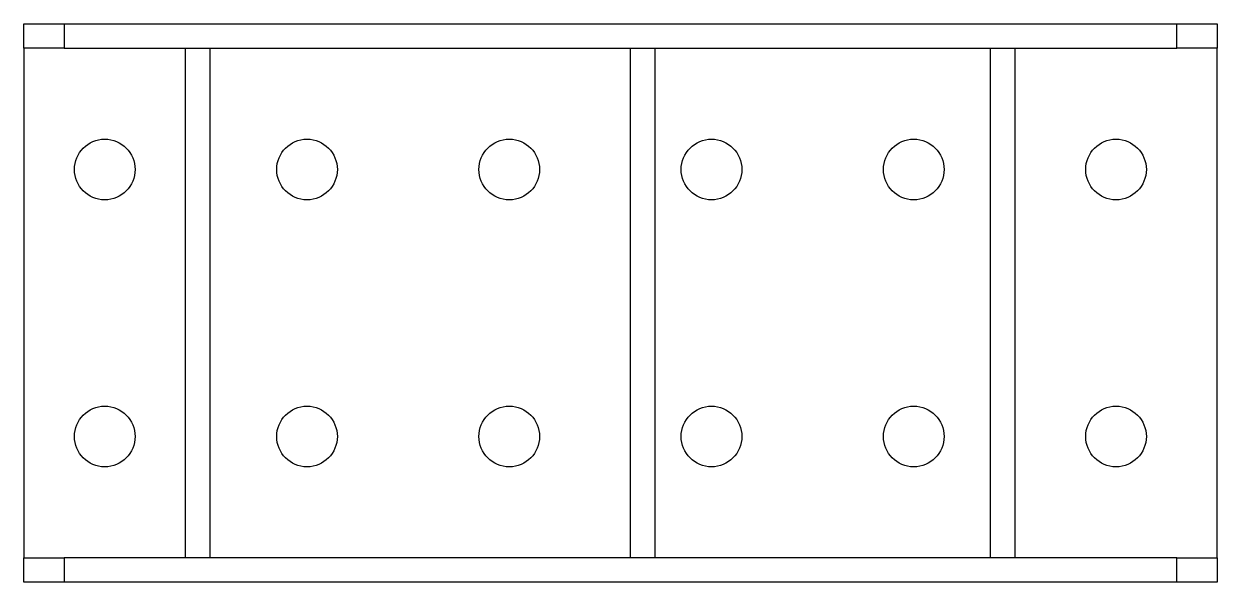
# Model space of a CAD drawing. Extents: x 0 to 1445, y 0 to 521.
# Drawn here: x 1150.2 to 1445.2, y 285.5 to 423.5 of the extents above; entities that cross this region are included whole.
import ezdxf

# ---------------------------------------------------------------- set-up
doc = ezdxf.new("R2010")
doc.units = 0
doc.linetypes.add('SLD-CONTINUA', pattern=[0])
doc.layers.get('0').update_dxf_attribs({"linetype": 'CONTINUOUS'})
doc.layers.add('MARCADO', color=5, linetype='CONTINUOUS')

msp = doc.modelspace()

# ---------------------------------------------------------------- linework, layer by layer
at = {"color": 7, "linetype": 'SLD-CONTINUA'}
for p, q in [((1150.17309504, 417.48892514), (1150.17309504, 423.48892239)), ((1150.17309504, 423.48892239), (1160.17308551, 423.48892239)), ((1160.17308551, 423.48892239), (1160.17308551, 417.48892514)), ((1160.17308551, 423.48892239), (1435.17309147, 423.48892239)), ((1435.17309147, 417.48892514), (1435.17309147, 423.48892239)), ((1435.17309147, 423.48892239), (1445.17308193, 423.48892239)), ((1445.17308193, 423.48892239), (1445.17308193, 417.48892514)), ((1160.17308551, 417.48892514), (1150.17309504, 417.48892514)), ((1150.17309504, 417.48892514), (1150.17309504, 411.48892415)), ((1160.17308551, 417.48892514), (1435.17309147, 417.48892514)), ((1445.17308193, 417.48892514), (1435.17309147, 417.48892514)), ((1445.17308193, 411.48892415), (1445.17308193, 417.48892514)), ((1150.17309504, 411.48892415), (1150.17309504, 297.48892409)), ((1445.17308193, 297.48892409), (1445.17308193, 411.48892415)), ((1150.17309504, 297.48892409), (1150.17309504, 291.48892311)), ((1445.17308193, 291.48892311), (1445.17308193, 297.48892409)), ((1150.17309504, 285.48892585), (1150.17309504, 291.48892311)), ((1150.17309504, 291.48892311), (1160.17308551, 291.48892311)), ((1160.17308551, 291.48892311), (1160.17308551, 285.48892585)), ((1435.17309147, 291.48892311), (1160.17308551, 291.48892311)), ((1435.17309147, 285.48892585), (1435.17309147, 291.48892311)), ((1435.17309147, 291.48892311), (1445.17308193, 291.48892311)), ((1445.17308193, 291.48892311), (1445.17308193, 285.48892585)), ((1160.17308551, 285.48892585), (1150.17309504, 285.48892585)), ((1435.17309147, 285.48892585), (1160.17308551, 285.48892585)), ((1445.17308193, 285.48892585), (1435.17309147, 285.48892585))]:
    msp.add_line(p, q, dxfattribs=at)
for centre in [(1170.17308849, 387.48892412), (1220.17308849, 387.48892412), (1270.17308849, 387.48892412), (1320.17308849, 387.48892412), (1370.17308849, 387.48892412), (1420.17308849, 387.48892412), (1170.17308849, 321.48892412), (1220.17308849, 321.48892412), (1270.17308849, 321.48892412), (1320.17308849, 321.48892412), (1370.17308849, 321.48892412), (1420.17308849, 321.48892412)]:
    msp.add_circle(centre, 7.5, dxfattribs=at)
at = {"layer": 'MARCADO', "linetype": 'SLD-CONTINUA'}
for p, q in [((1190.1730867, 291.48892311), (1190.1730867, 417.48892514)), ((1196.17309141, 417.48892514), (1196.17309141, 291.48892311)), ((1300.17308843, 291.48892311), (1300.17308843, 417.48892514)), ((1306.17308895, 417.48892514), (1306.17308895, 291.48892311)), ((1389.17308765, 291.48892311), (1389.17308765, 417.48892514)), ((1395.17308491, 417.48892514), (1395.17308491, 291.48892311))]:
    msp.add_line(p, q, dxfattribs=at)

doc.saveas('drawing.dxf')
